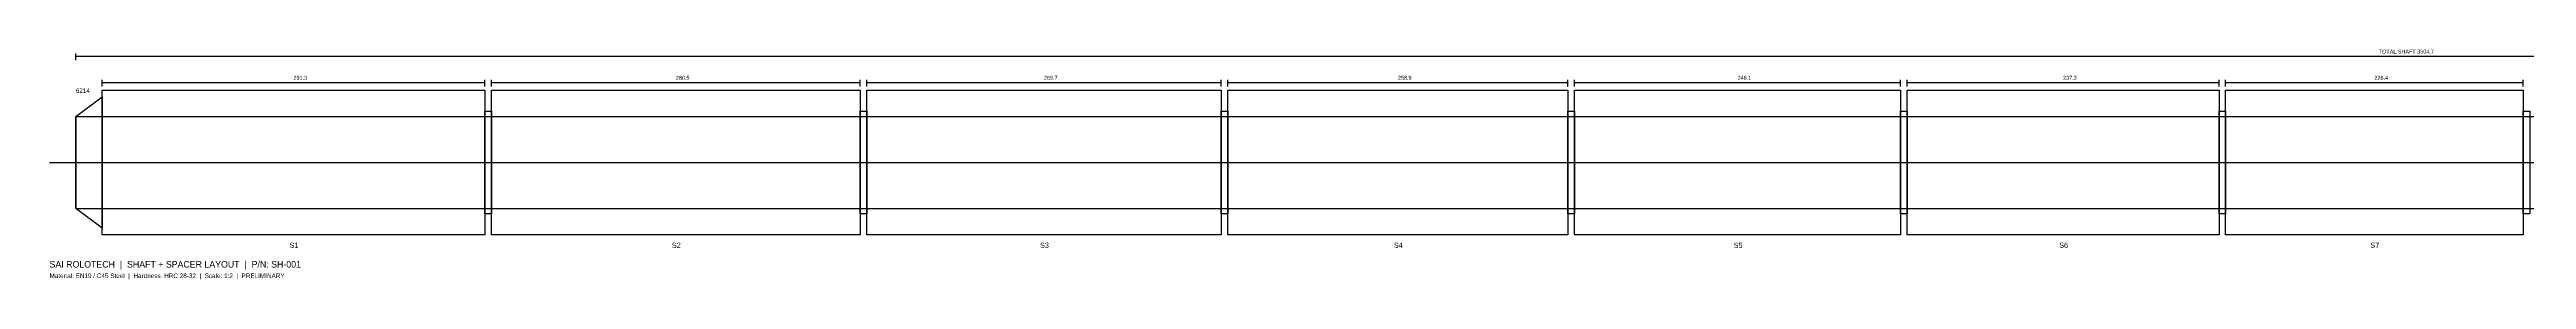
# Model space of a CAD drawing. Header units: metres. Extents: x -20 to 3552, y -89 to 86.
# Drawn here: x -20 to 1865, y -89 to 86 of the extents above; entities that cross this region are included whole.
import ezdxf

# ---------------------------------------------------------------- set-up
doc = ezdxf.new("R2010")
doc.units = ezdxf.units.M
for name, color, linetype in [('CENTRE', 1, 'Continuous'), ('DIMENSION', 2, 'Continuous'), ('HATCH', 8, 'Continuous'), ('NOTES', 3, 'Continuous'), ('OUTLINE', 7, 'Continuous'), ('TITLE', 4, 'Continuous')]:
    doc.layers.add(name, color=color, linetype=linetype)

msp = doc.modelspace()

# ---------------------------------------------------------------- linework, layer by layer
at = {"layer": 'CENTRE'}
msp.add_line((-20, 0), (3524.7, 0), dxfattribs=at)
at = {"layer": 'DIMENSION', "color": 2}
for p, q in [((0, 78), (0, 83)), ((0, 81), (3504.7, 81)), ((20, 58), (20, 63)), ((20, 61), (311.3, 61)), ((311.3, 58), (311.3, 63)), ((316.3, 58), (316.3, 63)), ((316.3, 61), (596.8, 61)), ((596.8, 58), (596.8, 63)), ((601.8, 58), (601.8, 63)), ((601.8, 61), (871.5, 61)), ((871.5, 58), (871.5, 63)), ((876.5, 58), (876.5, 63)), ((876.5, 61), (1135.4, 61)), ((1135.4, 58), (1135.4, 63)), ((1140.4, 58), (1140.4, 63)), ((1140.4, 61), (1388.5, 61)), ((1388.5, 58), (1388.5, 63)), ((1393.5, 58), (1393.5, 63)), ((1393.5, 61), (1630.8, 61)), ((1630.8, 58), (1630.8, 63)), ((1635.8, 58), (1635.8, 63)), ((1635.8, 61), (1862.2, 61)), ((1862.2, 58), (1862.2, 63))]:
    msp.add_line(p, q, dxfattribs=at)
at = {"layer": 'HATCH'}
for points in [[(311.3, 39), (316.3, 39), (316.3, -39), (311.3, -39)], [(596.8, 39), (601.8, 39), (601.8, -39), (596.8, -39)], [(871.5, 39), (876.5, 39), (876.5, -39), (871.5, -39)], [(1135.4, 39), (1140.4, 39), (1140.4, -39), (1135.4, -39)], [(1388.5, 39), (1393.5, 39), (1393.5, -39), (1388.5, -39)], [(1630.8, 39), (1635.8, 39), (1635.8, -39), (1630.8, -39)], [(1862.2, 39), (1867.2, 39), (1867.2, -39), (1862.2, -39)]]:
    msp.add_lwpolyline(points, close=True, dxfattribs=at)
at = {"layer": 'OUTLINE'}
for p, q in [((0, 35), (3504.7, 35)), ((0, 35), (0, -35)), ((0, -35), (3504.7, -35))]:
    msp.add_line(p, q, dxfattribs=at)
for points in [[(0, 35), (20, 50), (20, -50), (0, -35)], [(20, 55), (311.3, 55), (311.3, -55), (20, -55)], [(316.3, 55), (596.8, 55), (596.8, -55), (316.3, -55)], [(601.8, 55), (871.5, 55), (871.5, -55), (601.8, -55)], [(876.5, 55), (1135.4, 55), (1135.4, -55), (876.5, -55)], [(1140.4, 55), (1388.5, 55), (1388.5, -55), (1140.4, -55)], [(1393.5, 55), (1630.8, 55), (1630.8, -55), (1393.5, -55)], [(1635.8, 55), (1862.2, 55), (1862.2, -55), (1635.8, -55)]]:
    msp.add_lwpolyline(points, close=True, dxfattribs=at)

# ---------------------------------------------------------------- texts
at = {"layer": 'DIMENSION'}
for s, p in [('TOTAL SHAFT 3504.7', (1752.35, 83)), ('291.3', (165.65, 63)), ('280.5', (456.55, 63)), ('269.7', (736.65, 63)), ('258.9', (1005.95, 63)), ('248.1', (1264.45, 63)), ('237.3', (1512.15, 63)), ('226.4', (1749, 63))]:
    msp.add_text(s, height=3, dxfattribs=at).set_placement(p)
at = {"layer": 'NOTES'}
for s, p in [('6214', (0, 53)), ('Material: EN19 / C45 Steel  |  Hardness: HRC 28-32  |  Scale: 1:2  |  PRELIMINARY', (-20, -88))]:
    msp.add_text(s, height=3.5, dxfattribs=at).set_placement(p)
at = {"layer": 'TITLE'}
for s, height, p in [('SAI ROLOTECH  |  SHAFT + SPACER LAYOUT  |  P/N: SH-001', 5, (-20, -80)), ('S1', 4, (162.65, -65)), ('S2', 4, (453.55, -65)), ('S3', 4, (733.65, -65)), ('S4', 4, (1002.95, -65)), ('S5', 4, (1261.45, -65)), ('S6', 4, (1509.15, -65)), ('S7', 4, (1746, -65))]:
    msp.add_text(s, height=height, dxfattribs=at).set_placement(p)

doc.saveas('drawing.dxf')
